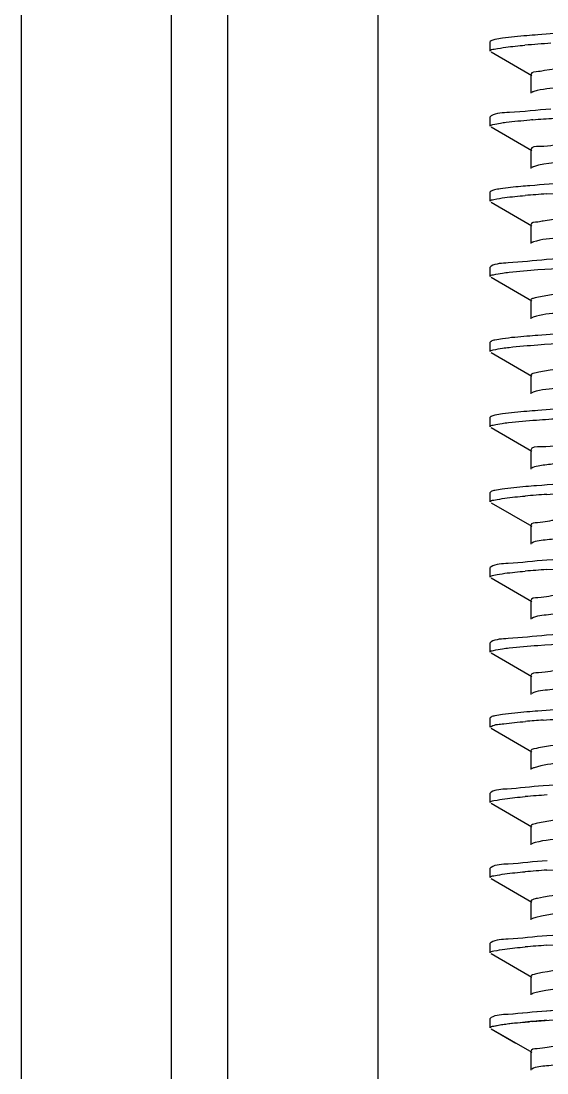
# Model space of a CAD drawing. Extents: x 54907 to 703237, y -798661 to -546661.
# Drawn here: x 370153.7 to 370333.9, y -579461.4 to -579101.4 of the extents above; entities that cross this region are included whole.
import ezdxf

# ---------------------------------------------------------------- set-up
doc = ezdxf.new("R2010")
doc.units = 0
doc.header["$LTSCALE"] = 1000
doc.header["$MEASUREMENT"] = 0

# ---------------------------------------------------------------- blocks, each defined once
blk = doc.blocks.new('gfhhrryyfd')
at = {"linetype": 'Continuous'}
for p, q in [((3693152.86, -1741005.43), (3693152.86, -1744418.97)), ((3693187.15, -1741005.43), (3693187.15, -1744418.97)), ((3693200.01, -1741005.43), (3693200.01, -1744418.97)), ((3693234.3, -1741005.43), (3693234.3, -1744418.97)), ((3693260.18, -1742166.78), (3693260.01, -1742166.97)), ((3693260.01, -1742169.11), (3693260.01, -1742166.97)), ((3693260.01, -1742169.11), (3693260.01, -1742166.97)), ((3693260.18, -1742169.3), (3693269.48, -1742174.69)), ((3693269.29, -1742174.47), (3693269.29, -1742178.76)), ((3693260.18, -1742183.93), (3693260.01, -1742184.11)), ((3693260.01, -1742186.26), (3693260.01, -1742184.11)), ((3693260.01, -1742186.26), (3693260.01, -1742184.11)), ((3693260.18, -1742186.44), (3693269.48, -1742191.83)), ((3693269.29, -1742191.61), (3693269.29, -1742195.9)), ((3693260.18, -1742201.07), (3693260.01, -1742201.26)), ((3693260.01, -1742203.4), (3693260.01, -1742201.26)), ((3693260.01, -1742203.4), (3693260.01, -1742201.26)), ((3693260.18, -1742203.59), (3693269.48, -1742208.98)), ((3693269.29, -1742208.76), (3693269.29, -1742213.05)), ((3693260.18, -1742218.22), (3693260.01, -1742218.4)), ((3693260.01, -1742220.55), (3693260.01, -1742218.4)), ((3693260.01, -1742220.55), (3693260.01, -1742218.4)), ((3693260.18, -1742220.73), (3693269.48, -1742226.12)), ((3693269.29, -1742225.9), (3693269.29, -1742230.19)), ((3693269.82, -1742229.83), (3693269.48, -1742229.97)), ((3693260.18, -1742235.36), (3693260.01, -1742235.55)), ((3693260.01, -1742237.69), (3693260.01, -1742235.55)), ((3693260.01, -1742237.69), (3693260.01, -1742235.55)), ((3693260.18, -1742237.88), (3693269.48, -1742243.27)), ((3693269.29, -1742243.05), (3693269.29, -1742247.34)), ((3693269.79, -1742246.98), (3693269.48, -1742247.12)), ((3693260.18, -1742252.51), (3693260.01, -1742252.69)), ((3693260.01, -1742254.84), (3693260.01, -1742252.69)), ((3693260.01, -1742254.84), (3693260.01, -1742252.69)), ((3693260.18, -1742255.03), (3693269.48, -1742260.41)), ((3693269.29, -1742260.2), (3693269.29, -1742264.48)), ((3693269.76, -1742264.14), (3693269.48, -1742264.26)), ((3693260.18, -1742269.65), (3693260.01, -1742269.84)), ((3693260.01, -1742271.98), (3693260.01, -1742269.84)), ((3693260.01, -1742271.98), (3693260.01, -1742269.84)), ((3693260.18, -1742272.17), (3693269.48, -1742277.56)), ((3693269.29, -1742277.34), (3693269.29, -1742281.63)), ((3693260.18, -1742286.8), (3693260.01, -1742286.98)), ((3693260.01, -1742289.13), (3693260.01, -1742286.98)), ((3693260.01, -1742289.13), (3693260.01, -1742286.98)), ((3693260.18, -1742289.32), (3693269.48, -1742294.7)), ((3693269.29, -1742294.49), (3693269.29, -1742298.77)), ((3693260.18, -1742303.94), (3693260.01, -1742304.13)), ((3693260.01, -1742306.27), (3693260.01, -1742304.13)), ((3693260.01, -1742306.27), (3693260.01, -1742304.13)), ((3693260.18, -1742306.46), (3693269.48, -1742311.85)), ((3693269.29, -1742311.63), (3693269.29, -1742315.92)), ((3693260.18, -1742321.09), (3693260.01, -1742321.28)), ((3693260.01, -1742323.42), (3693260.01, -1742321.28)), ((3693260.01, -1742323.42), (3693260.01, -1742321.28)), ((3693260.18, -1742323.61), (3693269.48, -1742328.99)), ((3693269.29, -1742328.78), (3693269.29, -1742333.06)), ((3693260.18, -1742338.23), (3693260.01, -1742338.42)), ((3693260.01, -1742340.56), (3693260.01, -1742338.42)), ((3693260.01, -1742340.56), (3693260.01, -1742338.42)), ((3693260.18, -1742340.75), (3693269.48, -1742346.14)), ((3693269.29, -1742345.92), (3693269.29, -1742350.21)), ((3693260.18, -1742355.38), (3693260.01, -1742355.57)), ((3693260.01, -1742357.71), (3693260.01, -1742355.57)), ((3693260.01, -1742357.71), (3693260.01, -1742355.57)), ((3693260.18, -1742357.9), (3693269.48, -1742363.28)), ((3693269.29, -1742363.07), (3693269.29, -1742367.35)), ((3693260.18, -1742372.52), (3693260.01, -1742372.71)), ((3693260.01, -1742374.85), (3693260.01, -1742372.71)), ((3693260.01, -1742374.85), (3693260.01, -1742372.71)), ((3693260.18, -1742375.04), (3693269.48, -1742380.43)), ((3693269.29, -1742380.21), (3693269.29, -1742384.5)), ((3693260.18, -1742389.67), (3693260.01, -1742389.86)), ((3693260.18, -1742389.67), (3693260.01, -1742389.85)), ((3693260.01, -1742392), (3693260.01, -1742389.85)), ((3693260.01, -1742392), (3693260.01, -1742389.85)), ((3693260.01, -1742392), (3693260.01, -1742389.86)), ((3693260.01, -1742392), (3693260.01, -1742389.86)), ((3693260.18, -1742392.19), (3693269.48, -1742397.57)), ((3693260.18, -1742392.19), (3693265.84, -1742395.47)), ((3693269.29, -1742397.36), (3693269.29, -1742401.64))]:
    blk.add_line(p, q, dxfattribs=at)
for centre, radius, start, end in [((3693293.88, -1742476.99), 310.29, 93.6981, 94.7988), ((3693289.75, -1742443.09), 259.07, 94.4275, 94.5797), ((3693292.52, -1742494.11), 293.06, 93.8492, 94.8033), ((3693292.64, -1742564.19), 294.57, 93.8351, 94.8035), ((3693292.52, -1742579.88), 293.11, 93.8488, 94.8033), ((3693291.48, -1742601.07), 279.97, 93.9793, 94.8029), ((3693292.69, -1742633.4), 295.2, 93.8293, 94.8034), ((3693292.64, -1742649.95), 294.6, 93.8348, 94.8035), ((3693292.53, -1742665.65), 293.15, 93.8484, 94.8033), ((3693292.67, -1742684.55), 294.92, 93.832, 94.8034), ((3693289.57, -1742646.6), 256.84, 94.4326, 94.598)]:
    blk.add_arc(centre, radius, start, end, dxfattribs=at)
for points, knots in [([(3693386.04, -1742159.97), (3693377.75, -1742160.58), (3693339.35, -1742162.45), (3693300.89, -1742163.2), (3693270.85, -1742165.41)], [0, 0, 0, 0, 0.216242, 1, 1, 1, 1]), ([(3693270.85, -1742165.41), (3693270.02, -1742165.47), (3693267.32, -1742165.69), (3693264.63, -1742165.93), (3693262.77, -1742166.19)], [0, 0, 0, 0, 0.307553, 1, 1, 1, 1]), ([(3693262.77, -1742166.19), (3693262.21, -1742166.27), (3693261.34, -1742166.42), (3693260.45, -1742166.62), (3693260.18, -1742166.78)], [0, 0, 0, 0, 0.642812, 1, 1, 1, 1]), ([(3693383.63, -1742166.94), (3693376.16, -1742167.86), (3693351.31, -1742169.05), (3693314.28, -1742171.15), (3693284.57, -1742171.83), (3693272.39, -1742173.58)], [0, 0, 0, 0, 0.202603, 0.668804, 1, 1, 1, 1]), ([(3693260.01, -1742169.11), (3693260.01, -1742168.78), (3693261.78, -1742168.59), (3693262.66, -1742168.34), (3693263.55, -1742168.23)], [0, 0, 0, 0, 0.270507, 1, 1, 1, 1]), ([(3693383.63, -1742171.22), (3693375.44, -1742172.24), (3693354.77, -1742173.17), (3693322.71, -1742174.82), (3693294.96, -1742175.89), (3693277.77, -1742177.33), (3693271.88, -1742177.76), (3693269.96, -1742178.35)], [0, 0, 0, 0, 0.21746, 0.544109, 0.846107, 0.947311, 1, 1, 1, 1]), ([(3693272.39, -1742173.58), (3693271.94, -1742173.65), (3693271.07, -1742173.9), (3693269.3, -1742173.85), (3693269.29, -1742174.47)], [0, 0, 0, 0, 0.421733, 1, 1, 1, 1]), ([(3693269.96, -1742178.35), (3693269.87, -1742178.37), (3693269.71, -1742178.43), (3693269.55, -1742178.5), (3693269.48, -1742178.54)], [0, 0, 0, 0, 0.565364, 1, 1, 1, 1]), ([(3693273.87, -1742182.35), (3693270.69, -1742182.56), (3693266.26, -1742183.17), (3693261.41, -1742183.22), (3693260.18, -1742183.93)], [0, 0, 0, 0, 0.691512, 1, 1, 1, 1]), ([(3693269.75, -1742184.78), (3693271.37, -1742184.66), (3693279.42, -1742184.11), (3693287.47, -1742183.71), (3693293.91, -1742183.42)], [0, 0, 0, 0, 0.201424, 1, 1, 1, 1]), ([(3693260.01, -1742186.26), (3693260.01, -1742186.03), (3693261.12, -1742185.79), (3693261.74, -1742185.64), (3693262.32, -1742185.55)], [0, 0, 0, 0, 0.278252, 1, 1, 1, 1]), ([(3693262.32, -1742185.55), (3693262.75, -1742185.48), (3693264.99, -1742185.18), (3693267.24, -1742184.98), (3693269.07, -1742184.84)], [0, 0, 0, 0, 0.191021, 1, 1, 1, 1]), ([(3693298.6, -1742188.78), (3693294.55, -1742188.99), (3693287.61, -1742189.49), (3693277.8, -1742189.85), (3693273.33, -1742190.98), (3693269.3, -1742190.91), (3693269.29, -1742191.61)], [0, 0, 0, 0, 0.411949, 0.728681, 0.928197, 1, 1, 1, 1]), ([(3693298.6, -1742193.06), (3693292.19, -1742193.4), (3693282.7, -1742194.25), (3693272.94, -1742194.54), (3693269.91, -1742195.51)], [0, 0, 0, 0, 0.668187, 1, 1, 1, 1]), ([(3693269.91, -1742195.51), (3693269.83, -1742195.53), (3693269.68, -1742195.59), (3693269.54, -1742195.65), (3693269.48, -1742195.68)], [0, 0, 0, 0, 0.560801, 1, 1, 1, 1]), ([(3693272.85, -1742201.71), (3693280.97, -1742201.15), (3693318.14, -1742199.36), (3693355.34, -1742198.51), (3693384.33, -1742196.53)], [0, 0, 0, 0, 0.218971, 1, 1, 1, 1]), ([(3693293.91, -1742198.42), (3693291.45, -1742198.53), (3693283.16, -1742198.93), (3693274.88, -1742199.38), (3693269.07, -1742199.84)], [0, 0, 0, 0, 0.296988, 1, 1, 1, 1]), ([(3693262.32, -1742200.55), (3693261.86, -1742200.62), (3693261.14, -1742200.75), (3693260.41, -1742200.94), (3693260.18, -1742201.07)], [0, 0, 0, 0, 0.635229, 1, 1, 1, 1]), ([(3693269.07, -1742199.84), (3693268.37, -1742199.9), (3693266.12, -1742200.09), (3693263.87, -1742200.31), (3693262.32, -1742200.55)], [0, 0, 0, 0, 0.308017, 1, 1, 1, 1]), ([(3693384.48, -1742201.12), (3693377.17, -1742202.12), (3693352.13, -1742203.25), (3693314.75, -1742205.48), (3693284.49, -1742206.05), (3693272.12, -1742207.91)], [0, 0, 0, 0, 0.196527, 0.666696, 1, 1, 1, 1]), ([(3693260.01, -1742203.4), (3693260.01, -1742203.09), (3693261.65, -1742202.89), (3693262.47, -1742202.66), (3693263.3, -1742202.55)], [0, 0, 0, 0, 0.271637, 1, 1, 1, 1]), ([(3693384.48, -1742205.4), (3693376.47, -1742206.51), (3693355.79, -1742207.39), (3693328.85, -1742208.75), (3693304.57, -1742209.9), (3693288.92, -1742210.66), (3693277.72, -1742211.64), (3693271.75, -1742212.04), (3693269.86, -1742212.67)], [0, 0, 0, 0, 0.211039, 0.539644, 0.704709, 0.845991, 0.948071, 1, 1, 1, 1]), ([(3693272.12, -1742207.91), (3693271.71, -1742207.98), (3693270.91, -1742208.21), (3693269.29, -1742208.19), (3693269.29, -1742208.76)], [0, 0, 0, 0, 0.420596, 1, 1, 1, 1]), ([(3693269.86, -1742212.67), (3693269.79, -1742212.69), (3693269.66, -1742212.74), (3693269.54, -1742212.8), (3693269.48, -1742212.83)], [0, 0, 0, 0, 0.556813, 1, 1, 1, 1]), ([(3693384.33, -1742211.53), (3693376.2, -1742212.08), (3693339.04, -1742213.87), (3693301.83, -1742214.73), (3693272.85, -1742216.71)], [0, 0, 0, 0, 0.219019, 1, 1, 1, 1]), ([(3693270.89, -1742218.99), (3693279.14, -1742218.38), (3693317.57, -1742216.51), (3693356.05, -1742215.75), (3693386.16, -1742213.54)], [0, 0, 0, 0, 0.215007, 1, 1, 1, 1]), ([(3693272.85, -1742216.71), (3693269.92, -1742216.91), (3693265.8, -1742217.48), (3693261.32, -1742217.56), (3693260.18, -1742218.22)], [0, 0, 0, 0, 0.690145, 1, 1, 1, 1]), ([(3693384.86, -1742218.21), (3693377.52, -1742219.28), (3693358.2, -1742220.13), (3693327.27, -1742221.65), (3693296.89, -1742223.29), (3693278.25, -1742223.99), (3693271.45, -1742225.17)], [0, 0, 0, 0, 0.195916, 0.50941, 0.817674, 1, 1, 1, 1]), ([(3693260.01, -1742220.55), (3693260.01, -1742220.28), (3693261.37, -1742220.05), (3693262.09, -1742219.87), (3693262.79, -1742219.77)], [0, 0, 0, 0, 0.274548, 1, 1, 1, 1]), ([(3693262.79, -1742219.77), (3693263.3, -1742219.7), (3693266, -1742219.37), (3693268.7, -1742219.15), (3693270.89, -1742218.99)], [0, 0, 0, 0, 0.19129, 1, 1, 1, 1]), ([(3693384.86, -1742222.49), (3693376.97, -1742223.65), (3693356.29, -1742224.48), (3693329.31, -1742225.87), (3693304.83, -1742227.03), (3693289.01, -1742227.79), (3693277.71, -1742228.8), (3693271.7, -1742229.18), (3693269.82, -1742229.83)], [0, 0, 0, 0, 0.207622, 0.537088, 0.703334, 0.845682, 0.948308, 1, 1, 1, 1]), ([(3693271.45, -1742225.17), (3693270.9, -1742225.26), (3693270.31, -1742225.4), (3693269.29, -1742225.69), (3693269.29, -1742225.9)], [0, 0, 0, 0, 0.716188, 1, 1, 1, 1]), ([(3693386.16, -1742228.54), (3693377.89, -1742229.15), (3693339.46, -1742231.02), (3693300.98, -1742231.78), (3693270.89, -1742233.99)], [0, 0, 0, 0, 0.215715, 1, 1, 1, 1]), ([(3693270.85, -1742236.14), (3693279.08, -1742235.53), (3693317.48, -1742233.66), (3693355.93, -1742232.89), (3693386.04, -1742230.7)], [0, 0, 0, 0, 0.214657, 1, 1, 1, 1]), ([(3693262.79, -1742234.77), (3693262.22, -1742234.85), (3693261.35, -1742235), (3693260.45, -1742235.2), (3693260.18, -1742235.36)], [0, 0, 0, 0, 0.642982, 1, 1, 1, 1]), ([(3693270.89, -1742233.99), (3693270.06, -1742234.05), (3693267.35, -1742234.26), (3693264.65, -1742234.51), (3693262.79, -1742234.77)], [0, 0, 0, 0, 0.307532, 1, 1, 1, 1]), ([(3693260.01, -1742237.69), (3693260.01, -1742237.43), (3693261.37, -1742237.2), (3693262.08, -1742237.01), (3693262.78, -1742236.92)], [0, 0, 0, 0, 0.274622, 1, 1, 1, 1]), ([(3693262.78, -1742236.92), (3693263.29, -1742236.84), (3693265.97, -1742236.51), (3693268.67, -1742236.3), (3693270.85, -1742236.14)], [0, 0, 0, 0, 0.191276, 1, 1, 1, 1]), ([(3693385.23, -1742235.3), (3693377.93, -1742236.43), (3693358.47, -1742237.24), (3693327.26, -1742238.79), (3693296.63, -1742240.49), (3693277.86, -1742241.11), (3693271.13, -1742242.37)], [0, 0, 0, 0, 0.193768, 0.50974, 0.82028, 1, 1, 1, 1]), ([(3693385.23, -1742239.59), (3693377.45, -1742240.79), (3693356.8, -1742241.58), (3693329.79, -1742243), (3693305.1, -1742244.16), (3693289.11, -1742244.92), (3693277.72, -1742245.96), (3693271.66, -1742246.32), (3693269.79, -1742246.98)], [0, 0, 0, 0, 0.20408, 0.534343, 0.70178, 0.845233, 0.948467, 1, 1, 1, 1]), ([(3693271.13, -1742242.37), (3693270.67, -1742242.46), (3693270.14, -1742242.58), (3693269.29, -1742242.86), (3693269.29, -1742243.05)], [0, 0, 0, 0, 0.712168, 1, 1, 1, 1]), ([(3693386.04, -1742245.7), (3693377.75, -1742246.3), (3693339.35, -1742248.17), (3693300.9, -1742248.92), (3693270.85, -1742251.14)], [0, 0, 0, 0, 0.216223, 1, 1, 1, 1]), ([(3693270.85, -1742251.14), (3693270.02, -1742251.2), (3693267.33, -1742251.41), (3693264.63, -1742251.65), (3693262.78, -1742251.92)], [0, 0, 0, 0, 0.307553, 1, 1, 1, 1]), ([(3693270.53, -1742253.31), (3693272.41, -1742253.17), (3693281.82, -1742252.55), (3693291.24, -1742252.11), (3693298.77, -1742251.78)], [0, 0, 0, 0, 0.200445, 1, 1, 1, 1]), ([(3693260.01, -1742254.84), (3693260.01, -1742254.58), (3693261.32, -1742254.35), (3693262.02, -1742254.17), (3693262.69, -1742254.07)], [0, 0, 0, 0, 0.275146, 1, 1, 1, 1]), ([(3693262.78, -1742251.92), (3693262.21, -1742252), (3693261.34, -1742252.15), (3693260.45, -1742252.35), (3693260.18, -1742252.51)], [0, 0, 0, 0, 0.642818, 1, 1, 1, 1]), ([(3693262.69, -1742254.07), (3693263.19, -1742254), (3693265.79, -1742253.68), (3693268.41, -1742253.46), (3693270.53, -1742253.31)], [0, 0, 0, 0, 0.191295, 1, 1, 1, 1]), ([(3693302.81, -1742257.14), (3693298.22, -1742257.37), (3693290.32, -1742257.92), (3693279.09, -1742258.26), (3693273.99, -1742259.58), (3693269.29, -1742259.38), (3693269.29, -1742260.2)], [0, 0, 0, 0, 0.408517, 0.726153, 0.927696, 1, 1, 1, 1]), ([(3693274.57, -1742263.32), (3693274.01, -1742263.38), (3693272.4, -1742263.59), (3693270.76, -1742263.77), (3693269.76, -1742264.14)], [0, 0, 0, 0, 0.345772, 1, 1, 1, 1]), ([(3693272.94, -1742270.28), (3693281.06, -1742269.73), (3693318.17, -1742267.94), (3693355.33, -1742267.08), (3693384.27, -1742265.11)], [0, 0, 0, 0, 0.219188, 1, 1, 1, 1]), ([(3693270.53, -1742268.31), (3693269.72, -1742268.37), (3693267.11, -1742268.58), (3693264.49, -1742268.82), (3693262.69, -1742269.07)], [0, 0, 0, 0, 0.307541, 1, 1, 1, 1]), ([(3693298.77, -1742266.78), (3693296, -1742266.9), (3693286.58, -1742267.34), (3693277.16, -1742267.81), (3693270.53, -1742268.31)], [0, 0, 0, 0, 0.294264, 1, 1, 1, 1]), ([(3693262.69, -1742269.07), (3693262.15, -1742269.15), (3693261.3, -1742269.3), (3693260.44, -1742269.5), (3693260.18, -1742269.65)], [0, 0, 0, 0, 0.641633, 1, 1, 1, 1]), ([(3693260.01, -1742271.98), (3693260.01, -1742271.67), (3693261.66, -1742271.47), (3693262.49, -1742271.24), (3693263.32, -1742271.13)], [0, 0, 0, 0, 0.271545, 1, 1, 1, 1]), ([(3693275.07, -1742276.13), (3693273.63, -1742276.28), (3693272.25, -1742276.71), (3693269.29, -1742276.81), (3693269.29, -1742277.34)], [0, 0, 0, 0, 0.73335, 1, 1, 1, 1]), ([(3693275.07, -1742280.41), (3693274.37, -1742280.49), (3693272.52, -1742280.76), (3693270.51, -1742280.81), (3693269.48, -1742281.41)], [0, 0, 0, 0, 0.372967, 1, 1, 1, 1]), ([(3693384.27, -1742280.11), (3693376.15, -1742280.67), (3693339.04, -1742282.45), (3693301.88, -1742283.31), (3693272.94, -1742285.28)], [0, 0, 0, 0, 0.219095, 1, 1, 1, 1]), ([(3693272.85, -1742287.43), (3693280.98, -1742286.88), (3693318.14, -1742285.09), (3693355.35, -1742284.23), (3693384.33, -1742282.25)], [0, 0, 0, 0, 0.218979, 1, 1, 1, 1]), ([(3693272.94, -1742285.28), (3693269.99, -1742285.48), (3693265.84, -1742286.06), (3693261.33, -1742286.14), (3693260.18, -1742286.8)], [0, 0, 0, 0, 0.690277, 1, 1, 1, 1]), ([(3693260.01, -1742289.13), (3693260.01, -1742288.82), (3693261.65, -1742288.61), (3693262.48, -1742288.39), (3693263.3, -1742288.28)], [0, 0, 0, 0, 0.271633, 1, 1, 1, 1]), ([(3693275.6, -1742293.22), (3693274.02, -1742293.38), (3693272.54, -1742293.85), (3693269.29, -1742293.91), (3693269.3, -1742294.49)], [0, 0, 0, 0, 0.734177, 1, 1, 1, 1]), ([(3693384.33, -1742297.25), (3693376.2, -1742297.81), (3693339.04, -1742299.6), (3693301.84, -1742300.45), (3693272.85, -1742302.43)], [0, 0, 0, 0, 0.219017, 1, 1, 1, 1]), ([(3693275.6, -1742297.5), (3693274.83, -1742297.58), (3693272.8, -1742297.88), (3693270.6, -1742297.9), (3693269.48, -1742298.56)], [0, 0, 0, 0, 0.374915, 1, 1, 1, 1]), ([(3693270.89, -1742304.72), (3693279.14, -1742304.11), (3693317.57, -1742302.23), (3693356.05, -1742301.47), (3693386.17, -1742299.27)], [0, 0, 0, 0, 0.215017, 1, 1, 1, 1]), ([(3693272.85, -1742302.43), (3693269.92, -1742302.63), (3693265.8, -1742303.2), (3693261.32, -1742303.28), (3693260.18, -1742303.94)], [0, 0, 0, 0, 0.690149, 1, 1, 1, 1]), ([(3693260.01, -1742306.27), (3693260.01, -1742306.01), (3693261.37, -1742305.78), (3693262.09, -1742305.59), (3693262.79, -1742305.49)], [0, 0, 0, 0, 0.274546, 1, 1, 1, 1]), ([(3693262.79, -1742305.49), (3693263.3, -1742305.42), (3693266, -1742305.09), (3693268.7, -1742304.88), (3693270.89, -1742304.72)], [0, 0, 0, 0, 0.19129, 1, 1, 1, 1]), ([(3693276.14, -1742310.31), (3693274.43, -1742310.48), (3693272.83, -1742311), (3693269.29, -1742311.01), (3693269.3, -1742311.63)], [0, 0, 0, 0, 0.734857, 1, 1, 1, 1]), ([(3693386.17, -1742314.27), (3693377.89, -1742314.88), (3693339.46, -1742316.75), (3693300.98, -1742317.5), (3693270.89, -1742319.72)], [0, 0, 0, 0, 0.215701, 1, 1, 1, 1]), ([(3693276.14, -1742314.59), (3693275.3, -1742314.68), (3693273.1, -1742314.99), (3693270.7, -1742314.99), (3693269.48, -1742315.7)], [0, 0, 0, 0, 0.376685, 1, 1, 1, 1]), ([(3693262.79, -1742320.5), (3693262.22, -1742320.58), (3693261.35, -1742320.73), (3693260.45, -1742320.93), (3693260.18, -1742321.09)], [0, 0, 0, 0, 0.642986, 1, 1, 1, 1]), ([(3693270.89, -1742319.72), (3693270.06, -1742319.78), (3693267.35, -1742319.99), (3693264.65, -1742320.23), (3693262.79, -1742320.5)], [0, 0, 0, 0, 0.307532, 1, 1, 1, 1]), ([(3693272.05, -1742321.78), (3693274.19, -1742321.63), (3693284.78, -1742320.97), (3693295.38, -1742320.5), (3693303.83, -1742320.14)], [0, 0, 0, 0, 0.202501, 1, 1, 1, 1]), ([(3693260.01, -1742323.42), (3693260.01, -1742323.32), (3693261.13, -1742322.66), (3693262.11, -1742322.73), (3693263.09, -1742322.6)], [0, 0, 0, 0, 0.087421, 1, 1, 1, 1]), ([(3693307.18, -1742325.5), (3693302.05, -1742325.75), (3693292.79, -1742326.22), (3693281.32, -1742327), (3693273.53, -1742327.6), (3693270.56, -1742328.23), (3693269.29, -1742328.52), (3693269.3, -1742328.78)], [0, 0, 0, 0, 0.404312, 0.722616, 0.926229, 0.979509, 1, 1, 1, 1]), ([(3693307.18, -1742329.78), (3693298.94, -1742330.19), (3693286.64, -1742331.22), (3693274.03, -1742331.46), (3693270.03, -1742332.63)], [0, 0, 0, 0, 0.664278, 1, 1, 1, 1]), ([(3693270.03, -1742332.63), (3693269.92, -1742332.66), (3693269.73, -1742332.72), (3693269.55, -1742332.8), (3693269.48, -1742332.85)], [0, 0, 0, 0, 0.571302, 1, 1, 1, 1]), ([(3693303.83, -1742335.14), (3693300.74, -1742335.27), (3693290.15, -1742335.74), (3693279.55, -1742336.25), (3693272.05, -1742336.78)], [0, 0, 0, 0, 0.291422, 1, 1, 1, 1]), ([(3693272.05, -1742336.78), (3693269.31, -1742336.97), (3693265.45, -1742337.51), (3693261.25, -1742337.61), (3693260.18, -1742338.23)], [0, 0, 0, 0, 0.688907, 1, 1, 1, 1]), ([(3693386.93, -1742337.84), (3693380.49, -1742339.49), (3693361.18, -1742339.61), (3693329.68, -1742341.65), (3693297.61, -1742343.4), (3693277.74, -1742343.86), (3693270.76, -1742345.31)], [0, 0, 0, 0, 0.171431, 0.491399, 0.816224, 1, 1, 1, 1]), ([(3693260.01, -1742340.56), (3693260.01, -1742340.25), (3693261.66, -1742340.05), (3693262.5, -1742339.82), (3693263.33, -1742339.71)], [0, 0, 0, 0, 0.271499, 1, 1, 1, 1]), ([(3693386.42, -1742342.24), (3693379.43, -1742343.7), (3693359.52, -1742344.13), (3693327.49, -1742346.14), (3693298.09, -1742347.19), (3693279.14, -1742348.64), (3693272.48, -1742349.14), (3693270.23, -1742349.72)], [0, 0, 0, 0, 0.184068, 0.509201, 0.829117, 0.940109, 1, 1, 1, 1]), ([(3693270.76, -1742345.31), (3693270.39, -1742345.39), (3693269.95, -1742345.49), (3693269.3, -1742345.76), (3693269.3, -1742345.92)], [0, 0, 0, 0, 0.705293, 1, 1, 1, 1]), ([(3693270.23, -1742349.72), (3693270.08, -1742349.76), (3693269.82, -1742349.84), (3693269.58, -1742349.94), (3693269.48, -1742349.99)], [0, 0, 0, 0, 0.58408, 1, 1, 1, 1]), ([(3693272.94, -1742356.01), (3693281.06, -1742355.45), (3693318.18, -1742353.67), (3693355.33, -1742352.81), (3693384.27, -1742350.84)], [0, 0, 0, 0, 0.219191, 1, 1, 1, 1]), ([(3693272.98, -1742353.86), (3693270.01, -1742354.06), (3693265.86, -1742354.64), (3693261.33, -1742354.71), (3693260.18, -1742355.38)], [0, 0, 0, 0, 0.690331, 1, 1, 1, 1]), ([(3693387.14, -1742354.93), (3693384.99, -1742355.55), (3693378.46, -1742356.01), (3693359.66, -1742357.51), (3693330.21, -1742358.53), (3693297.98, -1742360.55), (3693277.89, -1742361), (3693270.8, -1742362.45)], [0, 0, 0, 0, 0.057446, 0.166902, 0.486553, 0.813832, 1, 1, 1, 1]), ([(3693260.01, -1742357.71), (3693260.01, -1742357.4), (3693261.66, -1742357.19), (3693262.49, -1742356.97), (3693263.32, -1742356.86)], [0, 0, 0, 0, 0.271543, 1, 1, 1, 1]), ([(3693386.45, -1742359.38), (3693379.55, -1742360.83), (3693359.87, -1742361.29), (3693328, -1742363.06), (3693296.44, -1742364.99), (3693277.06, -1742365.26), (3693270.45, -1742366.81)], [0, 0, 0, 0, 0.181951, 0.50465, 0.824728, 1, 1, 1, 1]), ([(3693270.8, -1742362.45), (3693270.42, -1742362.53), (3693269.97, -1742362.63), (3693269.3, -1742362.9), (3693269.3, -1742363.07)], [0, 0, 0, 0, 0.706048, 1, 1, 1, 1]), ([(3693270.45, -1742366.81), (3693270.25, -1742366.86), (3693269.92, -1742366.95), (3693269.6, -1742367.07), (3693269.48, -1742367.14)], [0, 0, 0, 0, 0.595248, 1, 1, 1, 1]), ([(3693384.27, -1742365.84), (3693376.15, -1742366.39), (3693339.04, -1742368.18), (3693301.88, -1742369.04), (3693272.94, -1742371.01)], [0, 0, 0, 0, 0.2191, 1, 1, 1, 1]), ([(3693272.85, -1742373.16), (3693280.98, -1742372.6), (3693318.14, -1742370.81), (3693355.35, -1742369.96), (3693384.33, -1742367.98)], [0, 0, 0, 0, 0.218987, 1, 1, 1, 1]), ([(3693272.94, -1742371.01), (3693269.99, -1742371.21), (3693265.84, -1742371.78), (3693261.33, -1742371.86), (3693260.18, -1742372.52)], [0, 0, 0, 0, 0.690279, 1, 1, 1, 1]), ([(3693260.01, -1742374.85), (3693260.01, -1742374.54), (3693261.65, -1742374.34), (3693262.48, -1742374.11), (3693263.3, -1742374.01)], [0, 0, 0, 0, 0.27163, 1, 1, 1, 1]), ([(3693380.97, -1742372.97), (3693372.61, -1742373.79), (3693352.6, -1742374.82), (3693321.86, -1742376.14), (3693293.6, -1742377.82), (3693276.77, -1742378.39), (3693270.86, -1742379.58)], [0, 0, 0, 0, 0.228484, 0.544623, 0.836244, 1, 1, 1, 1]), ([(3693380.97, -1742377.26), (3693372.49, -1742378.09), (3693352.22, -1742379.13), (3693321.18, -1742380.42), (3693292.95, -1742382.22), (3693276.22, -1742382.65), (3693270.52, -1742383.94)], [0, 0, 0, 0, 0.230953, 0.550009, 0.841524, 1, 1, 1, 1]), ([(3693270.86, -1742379.58), (3693270.47, -1742379.66), (3693270, -1742379.77), (3693269.3, -1742380.04), (3693269.3, -1742380.21)], [0, 0, 0, 0, 0.707083, 1, 1, 1, 1]), ([(3693384.33, -1742382.98), (3693376.2, -1742383.54), (3693339.04, -1742385.33), (3693301.84, -1742386.18), (3693272.85, -1742388.16)], [0, 0, 0, 0, 0.219015, 1, 1, 1, 1]), ([(3693270.52, -1742383.94), (3693270.31, -1742383.99), (3693269.96, -1742384.08), (3693269.61, -1742384.21), (3693269.48, -1742384.28)], [0, 0, 0, 0, 0.598262, 1, 1, 1, 1]), ([(3693272.85, -1742388.16), (3693269.92, -1742388.36), (3693265.81, -1742388.93), (3693261.32, -1742389.01), (3693260.18, -1742389.67)], [0, 0, 0, 0, 0.690152, 1, 1, 1, 1]), ([(3693272.89, -1742388.16), (3693269.95, -1742388.36), (3693265.82, -1742388.93), (3693261.32, -1742389.01), (3693260.18, -1742389.67)], [0, 0, 0, 0, 0.690202, 1, 1, 1, 1]), ([(3693269.72, -1742390.53), (3693272.22, -1742390.34), (3693285.32, -1742389.49), (3693298.44, -1742388.94), (3693309.05, -1742388.5)], [0, 0, 0, 0, 0.191198, 1, 1, 1, 1]), ([(3693296.55, -1742386.89), (3693294.29, -1742387), (3693286.4, -1742387.36), (3693278.51, -1742387.77), (3693272.89, -1742388.16)], [0, 0, 0, 0, 0.286136, 1, 1, 1, 1]), ([(3693262.26, -1742391.3), (3693262.68, -1742391.23), (3693264.92, -1742390.93), (3693267.16, -1742390.73), (3693268.98, -1742390.59)], [0, 0, 0, 0, 0.190214, 1, 1, 1, 1]), ([(3693260.01, -1742392), (3693260.01, -1742391.69), (3693261.66, -1742391.48), (3693262.49, -1742391.25), (3693263.32, -1742391.15)], [0, 0, 0, 0, 0.271516, 1, 1, 1, 1]), ([(3693260.01, -1742392), (3693260.01, -1742391.78), (3693261.09, -1742391.53), (3693261.69, -1742391.39), (3693262.26, -1742391.3)], [0, 0, 0, 0, 0.278908, 1, 1, 1, 1]), ([(3693274.92, -1742396.16), (3693273.51, -1742396.31), (3693272.17, -1742396.72), (3693269.29, -1742396.84), (3693269.29, -1742397.36)], [0, 0, 0, 0, 0.733065, 1, 1, 1, 1]), ([(3693274.92, -1742400.44), (3693274.24, -1742400.52), (3693272.43, -1742400.79), (3693270.48, -1742400.84), (3693269.48, -1742401.42)], [0, 0, 0, 0, 0.372335, 1, 1, 1, 1])]:
    blk.add_open_spline(points, degree=3, knots=knots, dxfattribs=at)
for points in [[(3693263.55, -1742168.23), (3693265, -1742168.05), (3693266.46, -1742167.91), (3693267.92, -1742167.79)], [(3693263.3, -1742202.55), (3693264.85, -1742202.35), (3693266.42, -1742202.21), (3693267.98, -1742202.07)], [(3693263.32, -1742271.13), (3693264.86, -1742270.93), (3693266.42, -1742270.79), (3693267.97, -1742270.65)], [(3693263.3, -1742288.28), (3693264.86, -1742288.08), (3693266.42, -1742287.93), (3693267.98, -1742287.8)], [(3693263.09, -1742322.6), (3693264.73, -1742322.38), (3693266.39, -1742322.23), (3693268.04, -1742322.09)], [(3693263.33, -1742339.71), (3693264.87, -1742339.51), (3693266.42, -1742339.37), (3693267.97, -1742339.24)], [(3693263.32, -1742356.86), (3693264.86, -1742356.66), (3693266.42, -1742356.51), (3693267.97, -1742356.38)], [(3693263.3, -1742374.01), (3693264.86, -1742373.8), (3693266.42, -1742373.66), (3693267.98, -1742373.53)], [(3693263.32, -1742391.15), (3693264.87, -1742390.95), (3693266.42, -1742390.8), (3693267.97, -1742390.67)]]:
    blk.add_open_spline(points, degree=3, dxfattribs=at)

msp = doc.modelspace()

# ---------------------------------------------------------------- block references
at = {"lineweight": -3, "xscale": 1.5, "yscale": 1.5, "zscale": 1.5}
msp.add_blockref('gfhhrryyfd', (-5169575.55, 2034142.04), dxfattribs=at)

doc.saveas('drawing.dxf')
